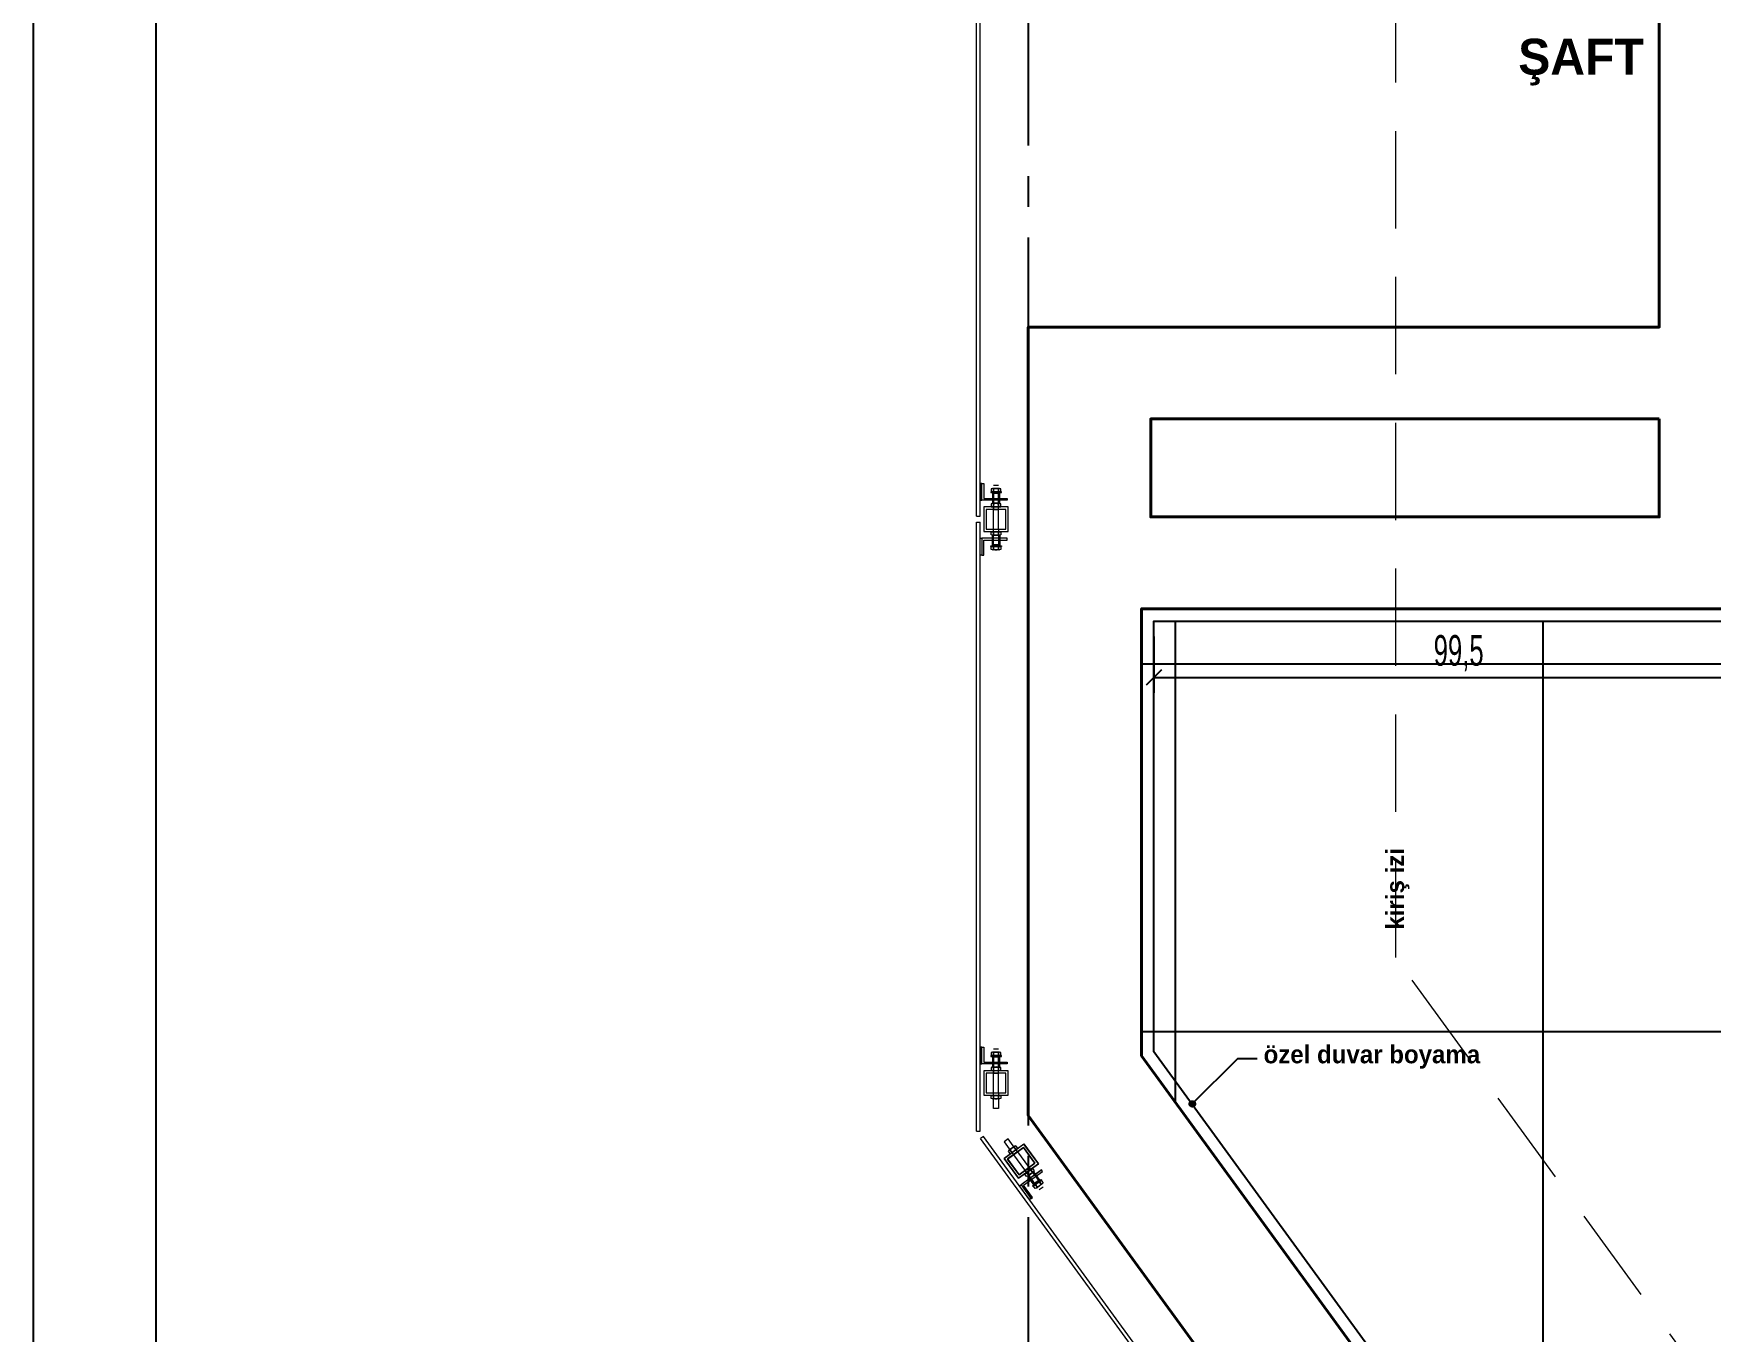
# Model space of a CAD drawing. Header units: millimetres. Extents: x 933584 to 974011, y 4545988 to 4553664.
# Drawn here: x 946301.5 to 946575.2, y 4550596.7 to 4550808.7 of the extents above; entities that cross this region are included whole.
import ezdxf

# ---------------------------------------------------------------- set-up
doc = ezdxf.new("R2010")
doc.units = ezdxf.units.MM
doc.header["$PDMODE"] = 35
for name, pattern in [('568_AVN_KES_01$0$HIDDEN', [0.375, 0.25, -0.125]), ('CENTER', [2, 1.25, -0.25, 0.25, -0.25]), ('HIDDEN', [9.525, 6.35, -3.175]), ('HIDDEN2', [4.7625, 3.175, -1.5875])]:
    doc.linetypes.add(name, pattern=pattern)
doc.layers.get('0').update_dxf_attribs({"color": 255})
doc.layers.get('Defpoints').update_dxf_attribs({"color": 8})
for name, color, linetype in [('0-CSX-CXS_20', 14, 'CENTER'), ('0-DMS-50', 143, 'Continuous'), ('0-HSL-SLD', 252, 'Continuous'), ('0-LNS-SLN', 6, 'Continuous'), ('0-LNS-SPL', 13, '568_AVN_KES_01$0$HIDDEN'), ('0-LNS-VLF', 11, 'Continuous'), ('0-TXT-XBX_20', 3, 'Continuous')]:
    doc.layers.add(name, color=color, linetype=linetype)
for name, color, linetype, lineweight in [('2-SPS-IBW', 5, 'Continuous', 40), ('al', 7, 'Continuous', 5), ('CM', 4, 'Continuous', 5), ('mimariKIRIS', 251, 'HIDDEN2', 0), ('PL', 1, 'Continuous', 5), ('VD', 11, 'Continuous', 5), ('VDK', 11, 'HIDDEN', 5)]:
    doc.layers.add(name, color=color, linetype=linetype, lineweight=lineweight)
doc.styles.add('Century Gothic_B_3', font='GOTHICB.TTF', dxfattribs={"height": 4})
doc.styles.add('dim_romans_50', font='swissl.ttf', dxfattribs={"width": 0.6, "height": 5})
doc.dimstyles.new('ONK_dim 1_50', dxfattribs={"dimscale": 5, "dimtxt": 4, "dimasz": 0.5, "dimexe": 0.5, "dimexo": 0.5, "dimgap": 0.2, "dimtad": 1, "dimdec": 1, "dimrnd": 0.5, "dimzin": 9, "dimtxsty": 'dim_romans_50', "dimblk": 'OBLIQUE', "dimcen": 1, "dimclre": 256, "dimclrt": 256, "dimazin": 2, "dimtfac": 1, "dimtdec": 1, "dimtix": 1, "dimtmove": 2, "dimatfit": 3, "dimldrblk": 'OBLIQUE', "dimfxl": 3, "dimfxlon": 1, "dimarcsym": 0})

# ---------------------------------------------------------------- blocks, each defined once
blk = doc.blocks.new('ZVBXZDVB')
at = {"layer": '0-CSX-CXS_20', "ltscale": 20}
blk.add_lwpolyline([(933863.85, 4552835.4), (933863.85, 4551518.59)], dxfattribs=at)
blk = doc.blocks.new('xcvxcbv-flatten-1')
at = {"layer": '2-SPS-IBW'}
for points in [[(934013, 4550609.59), (933993.28, 4550616.86), (933863.85, 4550794.73), (933863.85, 4550923.49), (933966.85, 4550923.49), (933966.85, 4550975.49), (933863.85, 4550975.49), (933863.85, 4550990.49), (933981.85, 4550990.49), (933981.85, 4550877.49), (933882.35, 4550877.49), (933882.35, 4550804.49), (934007.08, 4550633.09), (934019.92, 4550628.36), (934013, 4550609.59)], [(933966.85, 4550908.49), (933966.85, 4550892.49), (933883.85, 4550892.49), (933883.85, 4550908.49), (933966.85, 4550908.49)]]:
    blk.add_lwpolyline(points, dxfattribs=at)
blk = doc.blocks.new('XCVBXCVBXZ-flatten-1')
at = {"layer": 'al'}
for points in [[(933856.28, 4553732.47), (933856.28, 4553735.23), (933856.58, 4553735.23), (933856.58, 4553732.77), (933860.39, 4553732.77), (933860.39, 4553732.47)], [(933856.28, 4553732.47), (933856.28, 4553735.23), (933856.58, 4553735.23), (933856.58, 4553732.77), (933860.39, 4553732.77), (933860.39, 4553732.47)], [(933856.58, 4553727.37), (933860.59, 4553727.37), (933860.59, 4553731.37), (933856.58, 4553731.37)], [(933856.58, 4553727.37), (933860.59, 4553727.37), (933860.59, 4553731.37), (933856.58, 4553731.37)], [(933856.98, 4553727.77), (933860.19, 4553727.77), (933860.19, 4553730.97), (933856.98, 4553730.97)], [(933856.98, 4553727.77), (933860.19, 4553727.77), (933860.19, 4553730.97), (933856.98, 4553730.97)], [(933856.28, 4553726.27), (933856.28, 4553723.51), (933856.58, 4553723.51), (933856.58, 4553725.97), (933860.39, 4553725.97), (933860.39, 4553726.27)], [(933856.28, 4553726.27), (933856.28, 4553723.51), (933856.58, 4553723.51), (933856.58, 4553725.97), (933860.39, 4553725.97), (933860.39, 4553726.27)], [(933856.28, 4553640.43), (933856.28, 4553643.19), (933856.58, 4553643.19), (933856.58, 4553640.73), (933860.39, 4553640.73), (933860.39, 4553640.43)], [(933856.28, 4553640.43), (933856.28, 4553643.19), (933856.58, 4553643.19), (933856.58, 4553640.73), (933860.39, 4553640.73), (933860.39, 4553640.43)], [(933856.58, 4553635.33), (933860.59, 4553635.33), (933860.59, 4553639.33), (933856.58, 4553639.33)], [(933856.58, 4553635.33), (933860.59, 4553635.33), (933860.59, 4553639.33), (933856.58, 4553639.33)], [(933856.98, 4553635.73), (933860.19, 4553635.73), (933860.19, 4553638.93), (933856.98, 4553638.93)], [(933856.98, 4553635.73), (933860.19, 4553635.73), (933860.19, 4553638.93), (933856.98, 4553638.93)], [(933859.91, 4553624.99), (933863.15, 4553627.36), (933865.51, 4553624.13), (933862.27, 4553621.76)], [(933859.91, 4553624.99), (933863.15, 4553627.36), (933865.51, 4553624.13), (933862.27, 4553621.76)], [(933862.27, 4553621.76), (933865.51, 4553624.12), (933863.15, 4553627.35), (933859.91, 4553625)], [(933862.27, 4553621.76), (933865.51, 4553624.12), (933863.15, 4553627.35), (933859.91, 4553625)], [(933862.35, 4553622.32), (933864.95, 4553624.21), (933863.06, 4553626.8), (933860.47, 4553624.91)], [(933862.35, 4553622.32), (933864.95, 4553624.21), (933863.06, 4553626.8), (933860.47, 4553624.91)], [(933860.47, 4553624.9), (933863.06, 4553626.8), (933864.95, 4553624.21), (933862.36, 4553622.32)], [(933860.47, 4553624.9), (933863.06, 4553626.8), (933864.95, 4553624.21), (933862.36, 4553622.32)], [(933862.67, 4553620.7), (933864.3, 4553618.46), (933864.54, 4553618.64), (933863.09, 4553620.63), (933866.17, 4553622.87), (933865.99, 4553623.11)], [(933862.67, 4553620.7), (933864.3, 4553618.46), (933864.54, 4553618.64), (933863.09, 4553620.63), (933866.17, 4553622.87), (933865.99, 4553623.11)], [(933862.68, 4553620.7), (933864.31, 4553618.46), (933864.55, 4553618.64), (933863.1, 4553620.63), (933866.17, 4553622.88), (933866, 4553623.12)], [(933862.68, 4553620.7), (933864.31, 4553618.46), (933864.55, 4553618.64), (933863.1, 4553620.63), (933866.17, 4553622.88), (933866, 4553623.12)]]:
    blk.add_lwpolyline(points, close=True, dxfattribs=at)
at = {"layer": 'CM'}
for p, q in [((933855.38, 4553729.87), (933855.38, 4553829.3)), ((933855.98, 4553729.87), (933855.98, 4553829.3)), ((933855.38, 4553729.87), (933855.98, 4553729.87)), ((933855.38, 4553629.44), (933855.38, 4553728.87)), ((933855.38, 4553728.87), (933855.98, 4553728.87)), ((933855.98, 4553629.44), (933855.98, 4553728.87)), ((933855.38, 4553629.44), (933855.98, 4553629.44)), ((933856.56, 4553628.58), (933856.08, 4553628.23)), ((933921.88, 4553538.83), (933856.56, 4553628.58)), ((933921.39, 4553538.48), (933856.08, 4553628.23))]:
    blk.add_line(p, q, dxfattribs=at)
at = {"layer": 'PL'}
for points in [[(933856.28, 4553735.23), (933855.98, 4553735.23), (933855.98, 4553732.47), (933856.28, 4553732.47)], [(933856.28, 4553735.23), (933855.98, 4553735.23), (933855.98, 4553732.47), (933856.28, 4553732.47)], [(933859.19, 4553731.97), (933859.19, 4553733.71), (933857.99, 4553733.71), (933857.99, 4553731.97)], [(933856.28, 4553723.51), (933855.98, 4553723.51), (933855.98, 4553726.27), (933856.28, 4553726.27)], [(933856.28, 4553723.51), (933855.98, 4553723.51), (933855.98, 4553726.27), (933856.28, 4553726.27)], [(933859.19, 4553726.77), (933859.19, 4553725.03), (933857.99, 4553725.03), (933857.99, 4553726.77)], [(933856.28, 4553643.19), (933855.98, 4553643.19), (933855.98, 4553640.43), (933856.28, 4553640.43)], [(933856.28, 4553643.19), (933855.98, 4553643.19), (933855.98, 4553640.43), (933856.28, 4553640.43)], [(933859.19, 4553639.93), (933859.19, 4553641.67), (933857.99, 4553641.67), (933857.99, 4553639.93)], [(933864.3, 4553618.46), (933864.05, 4553618.29), (933862.43, 4553620.52), (933862.67, 4553620.7)], [(933864.3, 4553618.46), (933864.05, 4553618.29), (933862.43, 4553620.52), (933862.67, 4553620.7)], [(933864.31, 4553618.46), (933864.06, 4553618.29), (933862.44, 4553620.52), (933862.68, 4553620.7)], [(933864.31, 4553618.46), (933864.06, 4553618.29), (933862.44, 4553620.52), (933862.68, 4553620.7)], [(933864.73, 4553622.81), (933865.75, 4553621.41), (933864.79, 4553620.7), (933863.76, 4553622.11)]]:
    blk.add_lwpolyline(points, close=True, dxfattribs=at)
at = {"layer": 'VD'}
for points in [[(933857.72, 4553733.83), (933857.72, 4553733.71), (933858.15, 4553733.71), (933858.15, 4553733.83)], [(933858.15, 4553733.83), (933858.15, 4553733.71), (933859.03, 4553733.71), (933859.03, 4553733.83)], [(933859.03, 4553733.83), (933859.03, 4553733.71), (933859.46, 4553733.71), (933859.46, 4553733.83)], [(933857.72, 4553724.91), (933857.72, 4553725.03), (933858.15, 4553725.03), (933858.15, 4553724.91)], [(933858.15, 4553724.91), (933858.15, 4553725.03), (933859.03, 4553725.03), (933859.03, 4553724.91)], [(933859.03, 4553724.91), (933859.03, 4553725.03), (933859.46, 4553725.03), (933859.46, 4553724.91)], [(933857.72, 4553641.79), (933857.72, 4553641.67), (933858.15, 4553641.67), (933858.15, 4553641.79)], [(933858.15, 4553641.79), (933858.15, 4553641.67), (933859.03, 4553641.67), (933859.03, 4553641.79)], [(933859.03, 4553641.79), (933859.03, 4553641.67), (933859.46, 4553641.67), (933859.46, 4553641.79)], [(933864.64, 4553620.44), (933864.57, 4553620.54), (933864.91, 4553620.79), (933864.99, 4553620.7)], [(933864.99, 4553620.7), (933864.91, 4553620.79), (933865.63, 4553621.31), (933865.7, 4553621.22)], [(933865.7, 4553621.22), (933865.63, 4553621.31), (933865.97, 4553621.57), (933866.05, 4553621.47)]]:
    blk.add_lwpolyline(points, close=True, dxfattribs=at)
for points in [[(933857.8, 4553734.33), (933857.8, 4553733.83), (933858.15, 4553733.83), (933858.2, 4553733.83), (933858.2, 4553734.33, 0.327274)], [(933858, 4553734.39, -0.159188), (933858.2, 4553734.33, -0.080739), (933858.59, 4553734.39)], [(933858.59, 4553734.39, -0.080459), (933858.98, 4553734.33, -0.158616), (933859.18, 4553734.39)], [(933858.98, 4553734.33), (933858.98, 4553733.83), (933859.37, 4553733.83), (933859.37, 4553734.33, 0.327274)], [(933857.8, 4553731.91), (933857.8, 4553731.41), (933858.15, 4553731.41), (933858.2, 4553731.41), (933858.2, 4553731.91, 0.327274)], [(933858, 4553731.97, -0.159188), (933858.2, 4553731.91, -0.080739), (933858.59, 4553731.97)], [(933858.59, 4553731.97, -0.080459), (933858.98, 4553731.91, -0.158616), (933859.18, 4553731.97)], [(933858.98, 4553731.91), (933858.98, 4553731.41), (933859.37, 4553731.41), (933859.37, 4553731.91, 0.327274)], [(933857.8, 4553726.84), (933857.8, 4553727.33), (933858.15, 4553727.33), (933858.2, 4553727.33), (933858.2, 4553726.84, -0.327274)], [(933858.98, 4553726.84), (933858.98, 4553727.33), (933859.37, 4553727.33), (933859.37, 4553726.84, -0.327274)], [(933857.8, 4553724.42), (933857.8, 4553724.91), (933858.15, 4553724.91), (933858.2, 4553724.91), (933858.2, 4553724.42, -0.327274)], [(933858, 4553726.77, 0.159188), (933858.2, 4553726.84, 0.080739), (933858.59, 4553726.77)], [(933858, 4553724.35, 0.159188), (933858.2, 4553724.42, 0.080739), (933858.59, 4553724.35)], [(933858.59, 4553726.77, 0.080459), (933858.98, 4553726.84, 0.158616), (933859.18, 4553726.77)], [(933858.59, 4553724.35, 0.080459), (933858.98, 4553724.42, 0.158616), (933859.18, 4553724.35)], [(933858.98, 4553724.42), (933858.98, 4553724.91), (933859.37, 4553724.91), (933859.37, 4553724.42, -0.327274)], [(933857.8, 4553642.29), (933857.8, 4553641.79), (933858.15, 4553641.79), (933858.2, 4553641.79), (933858.2, 4553642.29, 0.327274)], [(933858, 4553642.35, -0.159188), (933858.2, 4553642.29, -0.080739), (933858.59, 4553642.35)], [(933858.59, 4553642.35, -0.080459), (933858.98, 4553642.29, -0.158616), (933859.18, 4553642.35)], [(933858.98, 4553642.29), (933858.98, 4553641.79), (933859.37, 4553641.79), (933859.37, 4553642.29, 0.327274)], [(933857.8, 4553639.87), (933857.8, 4553639.37), (933858.15, 4553639.37), (933858.2, 4553639.37), (933858.2, 4553639.87, 0.327274)], [(933858, 4553639.93, -0.159188), (933858.2, 4553639.87, -0.080739), (933858.59, 4553639.93)], [(933858.59, 4553639.93, -0.080459), (933858.98, 4553639.87, -0.158616), (933859.18, 4553639.93)], [(933858.98, 4553639.87), (933858.98, 4553639.37), (933859.37, 4553639.37), (933859.37, 4553639.87, 0.327274)], [(933857.8, 4553634.8), (933857.8, 4553635.29), (933858.15, 4553635.29), (933858.2, 4553635.29), (933858.2, 4553634.8, -0.327274)], [(933858, 4553634.73, 0.159188), (933858.2, 4553634.8, 0.080739), (933858.59, 4553634.73)], [(933858.59, 4553634.73, 0.080459), (933858.98, 4553634.8, 0.158616), (933859.18, 4553634.73)], [(933858.98, 4553634.8), (933858.98, 4553635.29), (933859.37, 4553635.29), (933859.37, 4553634.8, -0.327274)], [(933860.58, 4553626.14), (933860.88, 4553625.74), (933861.15, 4553625.95), (933861.19, 4553625.97), (933860.9, 4553626.37, 0.327274)], [(933860.7, 4553626.31, -0.159188), (933860.9, 4553626.37, -0.080739), (933861.18, 4553626.66)], [(933861.18, 4553626.66, -0.080459), (933861.53, 4553626.84, -0.158616), (933861.65, 4553627)], [(933861.53, 4553626.84), (933861.83, 4553626.44), (933862.14, 4553626.67), (933861.85, 4553627.07, 0.327274)], [(933864.52, 4553622.74), (933864.23, 4553623.14), (933864.55, 4553623.37), (933864.84, 4553622.97, -0.327274)], [(933863.57, 4553622.05), (933863.28, 4553622.45), (933863.56, 4553622.65), (933863.6, 4553622.68), (933863.89, 4553622.28, -0.327274)], [(933863.77, 4553622.11, 0.159188), (933863.89, 4553622.28, 0.080739), (933864.24, 4553622.46)], [(933864.25, 4553622.46, 0.080459), (933864.52, 4553622.74, 0.158616), (933864.72, 4553622.81)], [(933865, 4553620.09), (933864.71, 4553620.49), (933864.99, 4553620.7), (933865.02, 4553620.73), (933865.32, 4553620.32, -0.327274)], [(933865.2, 4553620.16, 0.159188), (933865.32, 4553620.33, 0.080739), (933865.67, 4553620.5)], [(933865.95, 4553620.79), (933865.66, 4553621.19), (933865.98, 4553621.42), (933866.27, 4553621.02, -0.327274)], [(933865.67, 4553620.51, 0.080459), (933865.95, 4553620.79, 0.158616), (933866.15, 4553620.85)]]:
    blk.add_lwpolyline(points, format="xyb", close=True, dxfattribs=at)
for points in [[(933858.2, 4553733.83), (933858.98, 4553733.83), (933858.98, 4553734.33, 0.162646), (933858.2, 4553734.33), (933858.2, 4553733.83)], [(933858.2, 4553731.41), (933858.98, 4553731.41), (933858.98, 4553731.91, 0.162646), (933858.2, 4553731.91), (933858.2, 4553731.41)], [(933858.2, 4553727.33), (933858.98, 4553727.33), (933858.98, 4553726.84, -0.162646), (933858.2, 4553726.84), (933858.2, 4553727.33)], [(933858.2, 4553724.91), (933858.98, 4553724.91), (933858.98, 4553724.42, -0.162646), (933858.2, 4553724.42), (933858.2, 4553724.91)], [(933858.2, 4553641.79), (933858.98, 4553641.79), (933858.98, 4553642.29, 0.162646), (933858.2, 4553642.29), (933858.2, 4553641.79)], [(933858.2, 4553639.37), (933858.98, 4553639.37), (933858.98, 4553639.87, 0.162646), (933858.2, 4553639.87), (933858.2, 4553639.37)], [(933858.2, 4553635.29), (933858.98, 4553635.29), (933858.98, 4553634.8, -0.162646), (933858.2, 4553634.8), (933858.2, 4553635.29)], [(933861.19, 4553625.97), (933861.83, 4553626.44), (933861.53, 4553626.84, 0.162646), (933860.9, 4553626.37), (933861.19, 4553625.97)], [(933863.6, 4553622.68), (933864.23, 4553623.14), (933864.52, 4553622.74, -0.162646), (933863.89, 4553622.28), (933863.6, 4553622.68)], [(933865.02, 4553620.73), (933865.66, 4553621.19), (933865.95, 4553620.79, -0.162646), (933865.32, 4553620.33), (933865.02, 4553620.73)]]:
    blk.add_lwpolyline(points, format="xyb", dxfattribs=at)
at = {"layer": 'VDK'}
for p, q in [((933858.19, 4553727.77), (933858.19, 4553734.9)), ((933858.99, 4553734.9), (933858.19, 4553734.9)), ((933858.99, 4553727.77), (933858.99, 4553734.9)), ((933858.19, 4553635.73), (933858.19, 4553642.86)), ((933858.99, 4553642.86), (933858.19, 4553642.86)), ((933858.99, 4553635.73), (933858.99, 4553642.86)), ((933861.45, 4553625.61), (933865.65, 4553619.86)), ((933862.09, 4553626.09), (933866.29, 4553620.33)), ((933866.29, 4553620.33), (933865.65, 4553619.86))]:
    blk.add_line(p, q, dxfattribs=at)
for points in [[(933858.19, 4553733.57), (933858.19, 4553730.97), (933858.99, 4553730.97), (933858.99, 4553733.57)], [(933858.19, 4553725.17), (933858.19, 4553727.77), (933858.99, 4553727.77), (933858.99, 4553725.17)], [(933858.19, 4553641.53), (933858.19, 4553638.93), (933858.99, 4553638.93), (933858.99, 4553641.53)], [(933858.19, 4553633.13), (933858.19, 4553635.73), (933858.99, 4553635.73), (933858.99, 4553633.13)], [(933859.91, 4553627.71), (933861.45, 4553625.61), (933862.09, 4553626.09), (933860.56, 4553628.19)], [(933864.87, 4553620.93), (933863.33, 4553623.03), (933863.98, 4553623.5), (933865.51, 4553621.4)]]:
    blk.add_lwpolyline(points, close=True, dxfattribs=at)
blk = doc.blocks.new('vbxcb')
at = {"layer": 'mimariKIRIS', "ltscale": 5}
blk.add_lwpolyline([(942590.28, 4549378.4), (942466.16, 4549548.96), (942466.16, 4549896.91)], dxfattribs=at)
blk = doc.blocks.new('dbcxbxcbcxb')
at = {"layer": '0-HSL-SLD'}
for points in [[(941112.37, 4550712.75), (941112.37, 4550634.19)], [(941172.37, 4550712.75), (941172.37, 4550551.75)], [(941106.87, 4550705.75), (941300.57, 4550705.75)], [(941106.87, 4550645.75), (941478.76, 4550645.75)]]:
    blk.add_lwpolyline(points, dxfattribs=at)
blk = doc.blocks.new('_Oblique')
at = {"color": 0, "linetype": 'ByBlock', "lineweight": -2}
blk.add_line((-0.5, -0.5), (0.5, 0.5), dxfattribs=at)
blk = doc.blocks.new('*D1611')
at = {"layer": '0-DMS-50', "lineweight": -2}
for p, q in [((946484.35, 4550710.25), (946484.35, 4550701.01)), ((946583.85, 4550710.25), (946583.85, 4550701.01))]:
    blk.add_line(p, q, dxfattribs=at)
at = {"layer": '0-DMS-50', "color": 0, "lineweight": -2}
blk.add_line((946484.35, 4550703.51), (946583.85, 4550703.51), dxfattribs=at)
at = {"layer": 'Defpoints', "color": 0}
for p in [(946484.35, 4550712.75), (946583.85, 4550712.75), (946583.85, 4550703.51)]:
    blk.add_point(p, dxfattribs=at)
at = {"layer": '0-DMS-50', "color": 0, "linetype": 'ByBlock', "lineweight": -2, "xscale": 2.5, "yscale": 2.5, "zscale": 2.5, "rotation": 180}
blk.add_blockref('_Oblique', (946484.35, 4550703.51), dxfattribs=at)
at = {"layer": '0-DMS-50', "color": 0, "linetype": 'ByBlock', "lineweight": -2, "xscale": 2.5, "yscale": 2.5, "zscale": 2.5}
blk.add_blockref('_Oblique', (946583.85, 4550703.51), dxfattribs=at)
at = {"layer": '0-DMS-50', "insert": (946534.1, 4550707.49), "char_height": 5, "attachment_point": 5, "style": 'dim_romans_50'}
blk.add_mtext('99,5', dxfattribs=at)

msp = doc.modelspace()

# ---------------------------------------------------------------- hatches: boundary and pattern name
at = {"layer": '0-LNS-VLF', "linetype": 'HIDDEN', "ltscale": 0.5}
h = msp.add_hatch(color=256, dxfattribs=at)
h.dxf.hatch_style = 1
edge = h.paths.add_edge_path()
edge.add_arc((946490.63, 4550633.91), 0.467, 0, 360)

# ---------------------------------------------------------------- linework, layer by layer
at = {"color": 0}
for points in [[(946301.5, 4551355.4), (948401.5, 4551355.4), (948401.5, 4549855.4), (946301.5, 4549855.4)], [(946321.5, 4551335.4), (948381.5, 4551335.4), (948381.5, 4549875.4), (946321.5, 4549875.4)]]:
    msp.add_lwpolyline(points, close=True, dxfattribs=at)
at = {"layer": '0-LNS-SPL', "linetype": 'ByBlock', "ltscale": 0.5}
msp.add_lwpolyline([(947267.85, 4550294.61), (947196.85, 4550294.61), (947196.85, 4550286.53), (946629.13, 4550496.33), (946618.74, 4550468.18), (946608.34, 4550472.02), (946484.35, 4550642.4), (946484.35, 4550712.75), (946583.85, 4550712.75), (946583.85, 4550829.75), (946461.85, 4550829.75), (946461.85, 4550826.35)], dxfattribs=at)
at = {"layer": '0-LNS-VLF', "ltscale": 0.5}
msp.add_lwpolyline([(946490.63, 4550633.91), (946498.05, 4550641.3), (946501.23, 4550641.3)], dxfattribs=at)
at = {"layer": '0-LNS-VLF', "linetype": 'HIDDEN', "ltscale": 0.5}
msp.add_circle((946490.63, 4550633.91), 0.467, dxfattribs=at)

# ---------------------------------------------------------------- block references
for name, p in [('XCVBXCVBXZ-flatten-1', (12600, -3000)), ('xcvxcbv-flatten-1', (12600, -162.74)), ('vbxcb', (4057.69, 1108.84)), ('dbcxbxcbcxb', (5375.48, 0))]:
    msp.add_blockref(name, p)
at = {"layer": '0-LNS-SLN'}
msp.add_blockref('ZVBXZDVB', (12600, -1500), dxfattribs=at)

# ---------------------------------------------------------------- texts
at = {"insert": (946522.26, 4550662.37), "char_height": 2.9364, "width": 95.455, "attachment_point": 1, "rotation": 90, "line_spacing_factor": 0.984502, "style": 'Century Gothic_B_3'}
msp.add_mtext('\\pxql;{\\fFranklin Gothic Book|b1|i0|c162|p34;kiriş izi}', dxfattribs=at)
at = {"layer": '0-LNS-VLF', "linetype": 'HIDDEN', "ltscale": 0.5, "insert": (946502.26, 4550643.47), "char_height": 2.9364, "width": 95.455, "attachment_point": 1, "line_spacing_factor": 0.984502, "style": 'Century Gothic_B_3'}
msp.add_mtext('\\pxql;{\\fFranklin Gothic Book|b1|i0|c162|p34;özel duvar boyama}', dxfattribs=at)
at = {"layer": '0-TXT-XBX_20', "insert": (946543.82, 4550807.83), "char_height": 5.8729, "width": 228.8091, "attachment_point": 1, "line_spacing_factor": 0.984502, "style": 'Century Gothic_B_3'}
msp.add_mtext('\\pxql;{\\fFranklin Gothic Book|b1|i0|c162|p34;ŞAFT}', dxfattribs=at)

# ---------------------------------------------------------------- dimensions: what is measured, and where the dimension line sits
at = {"layer": '0-DMS-50'}
dim = msp.add_aligned_dim(p1=(946484.35, 4550712.75), p2=(946583.85, 4550712.75), distance=-9.24, dimstyle='ONK_dim 1_50', dxfattribs=at)
dim.commit()
dim.dimension.update_dxf_attribs({"geometry": '*D1611', "text_midpoint": (946534.1, 4550707.49)})

doc.saveas('drawing.dxf')
